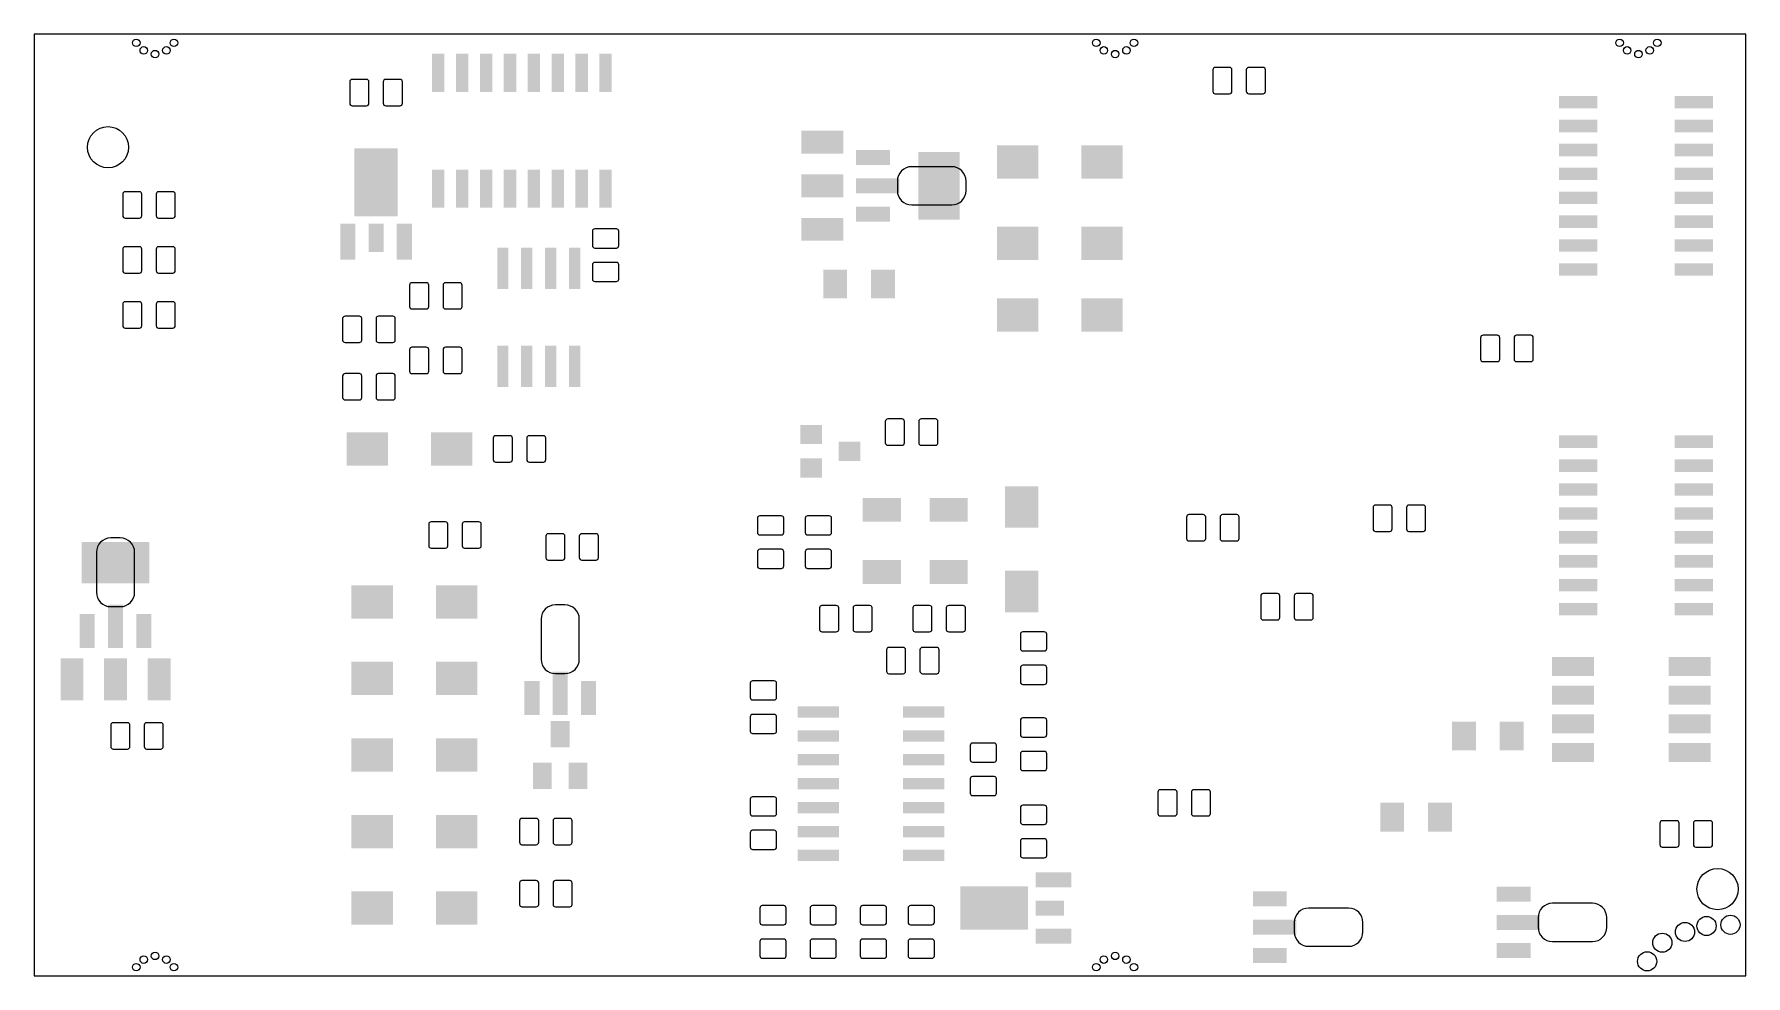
# Model space of a CAD drawing. Extents: x 5.1 to 96, y 2.5 to 52.5.
import ezdxf

# ---------------------------------------------------------------- set-up
doc = ezdxf.new("R2010")
doc.units = 0
doc.layers.add('20', color=7, linetype='CONTINUOUS')
doc.layers.add('32', color=253, linetype='CONTINUOUS')

# ---------------------------------------------------------------- blocks, each defined once
blk = doc.blocks.new('RECT162560X223520R25')
blk.add_lwpolyline([(0.508, -0.5715), (0.508, 0.5715, 0.4142), (0.381, 0.6985), (-0.381, 0.6985, 0.4142), (-0.508, 0.5715), (-0.508, -0.5715, 0.4142), (-0.381, -0.6985), (0.381, -0.6985, 0.4142)], format="xyb", close=True)
blk = doc.blocks.new('RECT')
blk.add_solid([(-0.5, -0.5), (0.5, -0.5), (-0.5, 0.5), (0.5, 0.5)])
blk = doc.blocks.new('RECT325120X584000R75')
blk.add_lwpolyline([(1.016, -1.063), (1.016, 1.063, 0.4142), (0.254, 1.825), (-0.254, 1.825, 0.4142), (-1.016, 1.063), (-1.016, -1.063, 0.4142), (-0.254, -1.825), (0.254, -1.825, 0.4142)], format="xyb", close=True)

msp = doc.modelspace()

# ---------------------------------------------------------------- linework, layer by layer
at = {"layer": '20'}
for p, q in [((96, 52.5), (5.08, 52.5)), ((5.08, 52.5), (5.08, 2.5)), ((96, 2.5), (96, 52.5)), ((5.08, 2.5), (96, 2.5))]:
    msp.add_line(p, q, dxfattribs=at)
for centre, radius in [((10.5, 52.044), 0.2), ((10.9, 51.644), 0.2), ((12.1, 51.644), 0.2), ((12.5, 52.044), 0.2), ((61.5, 52.044), 0.2), ((61.9, 51.644), 0.2), ((63.1, 51.644), 0.2), ((63.5, 52.044), 0.2), ((89.3, 52.044), 0.2), ((89.7, 51.644), 0.2), ((90.9, 51.644), 0.2), ((91.3, 52.044), 0.2), ((11.5, 51.444), 0.2), ((62.5, 51.444), 0.2), ((90.3, 51.444), 0.2), ((9, 46.5), 1.0922), ((94.5, 7.1), 1.0922), ((93.9165, 5.1435), 0.508), ((95.1865, 5.207), 0.508), ((91.567, 4.2545), 0.508), ((92.7735, 4.826), 0.508), ((11.5, 3.556), 0.2), ((62.5, 3.556), 0.2), ((90.7605, 3.2655), 0.508), ((10.5, 2.956), 0.2), ((10.9, 3.356), 0.2), ((12.1, 3.356), 0.2), ((12.5, 2.956), 0.2), ((61.5, 2.956), 0.2), ((61.9, 3.356), 0.2), ((63.1, 3.356), 0.2), ((63.5, 2.956), 0.2)]:
    msp.add_circle(centre, radius, dxfattribs=at)

# ---------------------------------------------------------------- block references
at = {"layer": '32'}
for p, xscale, yscale in [((26.543, 50.4444), 0.6604, 2.032), ((27.813, 50.4444), 0.6604, 2.032), ((29.083, 50.4444), 0.6604, 2.032), ((30.353, 50.4444), 0.6604, 2.032), ((31.623, 50.4444), 0.6604, 2.032), ((32.893, 50.4444), 0.6604, 2.032), ((34.163, 50.4444), 0.6604, 2.032), ((35.433, 50.4444), 0.6604, 2.032), ((26.543, 44.2976), 0.6604, 2.032), ((27.813, 44.2976), 0.6604, 2.032), ((29.083, 44.2976), 0.6604, 2.032), ((30.353, 44.2976), 0.6604, 2.032), ((31.623, 44.2976), 0.6604, 2.032), ((32.893, 44.2976), 0.6604, 2.032), ((34.163, 44.2976), 0.6604, 2.032), ((35.433, 44.2976), 0.6604, 2.032), ((29.972, 40.065), 0.6, 2.2), ((31.242, 40.065), 0.6, 2.2), ((32.512, 40.065), 0.6, 2.2), ((33.782, 40.065), 0.6, 2.2), ((47.625, 39.243), 1.27, 1.524), ((50.165, 39.243), 1.27, 1.524), ((29.972, 34.865), 0.6, 2.2), ((31.242, 34.865), 0.6, 2.2), ((32.512, 34.865), 0.6, 2.2), ((33.782, 34.865), 0.6, 2.2), ((57.531, 27.388), 1.77, 2.2), ((57.531, 22.904), 1.77, 2.2), ((81.026, 15.24), 1.27, 1.524), ((83.566, 15.24), 1.27, 1.524), ((77.216, 10.922), 1.27, 1.524), ((79.756, 10.922), 1.27, 1.524)]:
    msp.add_blockref('RECT', p, dxfattribs=dict(at, xscale=xscale, yscale=yscale))
for name, p, rotation in [('RECT162560X223520R25', (22.352, 49.403), 180), ('RECT162560X223520R25', (24.13, 49.403), 180), ('RECT162560X223520R25', (68.199, 50.038), 180), ('RECT162560X223520R25', (69.977, 50.038), 180), ('RECT325120X584000R75', (52.756, 44.45), 90), ('RECT162560X223520R25', (10.287, 43.434), 180), ('RECT162560X223520R25', (12.065, 43.434), 180), ('RECT162560X223520R25', (35.433, 41.656), 270), ('RECT162560X223520R25', (10.287, 40.513), 180), ('RECT162560X223520R25', (12.065, 40.513), 180), ('RECT162560X223520R25', (35.433, 39.878), 270), ('RECT162560X223520R25', (10.287, 37.592), 180), ('RECT162560X223520R25', (12.065, 37.592), 180), ('RECT162560X223520R25', (25.527, 35.179), 180), ('RECT162560X223520R25', (27.305, 35.179), 180), ('RECT162560X223520R25', (21.971, 33.782), 180), ('RECT162560X223520R25', (23.749, 33.782), 180), ('RECT162560X223520R25', (50.8, 31.369), 180), ('RECT162560X223520R25', (52.578, 31.369), 180), ('RECT162560X223520R25', (44.196, 26.416), 270), ('RECT162560X223520R25', (46.736, 26.416), 270), ('RECT325120X584000R75', (9.398, 23.927), 180), ('RECT162560X223520R25', (32.766, 25.273), 180), ('RECT162560X223520R25', (34.544, 25.273), 180), ('RECT162560X223520R25', (44.196, 24.638), 270), ('RECT162560X223520R25', (46.736, 24.638), 270), ('RECT162560X223520R25', (70.739, 22.098), 180), ('RECT162560X223520R25', (72.517, 22.098), 180), ('RECT325120X584000R75', (33.02, 20.371), 180), ('RECT162560X223520R25', (58.166, 20.2565), 270), ('RECT162560X223520R25', (58.166, 18.4785), 270), ('RECT162560X223520R25', (43.815, 17.653), 270), ('RECT162560X223520R25', (43.815, 15.875), 270), ('RECT162560X223520R25', (58.166, 15.6845), 90), ('RECT162560X223520R25', (55.499, 14.351), 90), ('RECT162560X223520R25', (58.166, 13.9065), 90), ('RECT162560X223520R25', (55.499, 12.573), 90), ('RECT162560X223520R25', (43.815, 11.4935), 90), ('RECT162560X223520R25', (58.166, 11.049), 270), ('RECT162560X223520R25', (31.369, 10.16), 180), ('RECT162560X223520R25', (33.147, 10.16), 180), ('RECT162560X223520R25', (43.815, 9.7155), 90), ('RECT162560X223520R25', (58.166, 9.271), 270), ('RECT162560X223520R25', (31.369, 6.858), 180), ('RECT162560X223520R25', (33.147, 6.858), 180), ('RECT162560X223520R25', (44.323, 5.715), 90), ('RECT162560X223520R25', (46.99, 5.715), 270), ('RECT162560X223520R25', (49.657, 5.715), 270), ('RECT162560X223520R25', (52.197, 5.715), 270), ('RECT325120X584000R75', (73.838, 5.08), 90), ('RECT325120X584000R75', (86.792, 5.334), 90), ('RECT162560X223520R25', (44.323, 3.937), 90), ('RECT162560X223520R25', (46.99, 3.937), 270), ('RECT162560X223520R25', (49.657, 3.937), 270), ('RECT162560X223520R25', (52.197, 3.937), 270)]:
    msp.add_blockref(name, p, dxfattribs=dict(at, rotation=rotation))
for p, xscale, yscale, rotation in [((87.0966, 48.895), 0.6604, 2.032, 270), ((93.2434, 48.895), 0.6604, 2.032, 270), ((46.9392, 46.7614), 1.2192, 2.2352, 90), ((87.0966, 47.625), 0.6604, 2.032, 270), ((93.2434, 47.625), 0.6604, 2.032, 270), ((23.241, 44.634), 2.3, 3.6, 180), ((57.321, 45.72), 1.77, 2.2, 270), ((61.805, 45.72), 1.77, 2.2, 270), ((87.0966, 46.355), 0.6604, 2.032, 270), ((93.2434, 46.355), 0.6604, 2.032, 270), ((49.635, 45.949), 0.8, 1.8, 90), ((53.137, 44.45), 3.6, 2.2, 90), ((46.9392, 44.45), 1.2192, 2.2352, 90), ((49.889, 44.45), 0.8, 2.3, 90), ((87.0966, 45.085), 0.6604, 2.032, 270), ((93.2434, 45.085), 0.6604, 2.032, 270), ((87.0966, 43.815), 0.6604, 2.032, 270), ((93.2434, 43.815), 0.6604, 2.032, 270), ((46.9392, 42.1386), 1.2192, 2.2352, 90), ((49.635, 42.951), 0.8, 1.8, 90), ((87.0966, 42.545), 0.6604, 2.032, 270), ((93.2434, 42.545), 0.6604, 2.032, 270), ((21.741, 41.484), 0.8, 1.9, 180), ((23.241, 41.684), 0.8, 1.5, 180), ((24.741, 41.484), 0.8, 1.9, 180), ((57.321, 41.402), 1.77, 2.2, 270), ((61.805, 41.402), 1.77, 2.2, 270), ((87.0966, 41.275), 0.6604, 2.032, 270), ((93.2434, 41.275), 0.6604, 2.032, 270), ((87.0966, 40.005), 0.6604, 2.032, 270), ((93.2434, 40.005), 0.6604, 2.032, 270), ((57.321, 37.592), 1.77, 2.2, 270), ((61.805, 37.592), 1.77, 2.2, 270), ((22.777, 30.48), 1.77, 2.2, 90), ((27.261, 30.48), 1.77, 2.2, 90), ((46.355, 31.242), 1.016, 1.143, 90), ((87.0966, 30.861), 0.6604, 2.032, 270), ((93.2434, 30.861), 0.6604, 2.032, 270), ((48.387, 30.353), 1.016, 1.143, 90), ((46.355, 29.464), 1.016, 1.143, 270), ((87.0966, 29.591), 0.6604, 2.032, 270), ((93.2434, 29.591), 0.6604, 2.032, 270), ((87.0966, 28.321), 0.6604, 2.032, 270), ((93.2434, 28.321), 0.6604, 2.032, 270), ((50.1015, 27.2415), 1.27, 2.032, 90), ((53.6575, 27.2415), 1.27, 2.032, 90), ((87.0966, 27.051), 0.6604, 2.032, 270), ((93.2434, 27.051), 0.6604, 2.032, 270), ((9.398, 24.435), 3.6, 2.2, 180), ((87.0966, 25.781), 0.6604, 2.032, 270), ((93.2434, 25.781), 0.6604, 2.032, 270), ((50.1015, 23.9395), 1.27, 2.032, 90), ((53.6575, 23.9395), 1.27, 2.032, 90), ((87.0966, 24.511), 0.6604, 2.032, 270), ((93.2434, 24.511), 0.6604, 2.032, 270), ((23.031, 22.352), 1.77, 2.2, 90), ((27.515, 22.352), 1.77, 2.2, 90), ((87.0966, 23.241), 0.6604, 2.032, 270), ((93.2434, 23.241), 0.6604, 2.032, 270), ((9.398, 21.06), 0.8, 2.3, 180), ((87.0966, 21.971), 0.6604, 2.032, 270), ((93.2434, 21.971), 0.6604, 2.032, 270), ((7.899, 20.806), 0.8, 1.8, 180), ((10.897, 20.806), 0.8, 1.8, 180), ((7.0866, 18.2372), 1.2192, 2.2352, 180), ((9.398, 18.2372), 1.2192, 2.2352, 180), ((11.7094, 18.2372), 1.2192, 2.2352, 180), ((23.031, 18.288), 1.77, 2.2, 90), ((27.515, 18.288), 1.77, 2.2, 90), ((86.8172, 18.923), 1.016, 2.2352, 90), ((93.0148, 18.923), 1.016, 2.2352, 90), ((33.02, 17.504), 0.8, 2.3, 180), ((31.521, 17.25), 0.8, 1.8, 180), ((34.519, 17.25), 0.8, 1.8, 180), ((86.8172, 17.399), 1.016, 2.2352, 90), ((93.0148, 17.399), 1.016, 2.2352, 90), ((46.73, 16.51), 0.6, 2.2, 270), ((52.33, 16.51), 0.6, 2.2, 270), ((86.8172, 15.875), 1.016, 2.2352, 90), ((93.0148, 15.875), 1.016, 2.2352, 90), ((46.73, 15.24), 0.6, 2.2, 270), ((52.33, 15.24), 0.6, 2.2, 270), ((23.031, 14.224), 1.77, 2.2, 90), ((27.515, 14.224), 1.77, 2.2, 90), ((86.8172, 14.351), 1.016, 2.2352, 90), ((93.0148, 14.351), 1.016, 2.2352, 90), ((46.73, 13.97), 0.6, 2.2, 270), ((52.33, 13.97), 0.6, 2.2, 270), ((46.73, 12.7), 0.6, 2.2, 270), ((52.33, 12.7), 0.6, 2.2, 270), ((23.031, 10.16), 1.77, 2.2, 90), ((27.515, 10.16), 1.77, 2.2, 90), ((46.73, 11.43), 0.6, 2.2, 270), ((52.33, 11.43), 0.6, 2.2, 270), ((46.73, 10.16), 0.6, 2.2, 270), ((52.33, 10.16), 0.6, 2.2, 270), ((46.73, 8.89), 0.6, 2.2, 270), ((52.33, 8.89), 0.6, 2.2, 270), ((59.227, 7.596), 0.8, 1.9, 270), ((23.031, 6.096), 1.77, 2.2, 90), ((27.515, 6.096), 1.77, 2.2, 90), ((56.077, 6.096), 2.3, 3.6, 270), ((59.027, 6.096), 0.8, 1.5, 270), ((70.717, 6.579), 0.8, 1.8, 90), ((83.671, 6.833), 0.8, 1.8, 90), ((70.971, 5.08), 0.8, 2.3, 90), ((83.925, 5.334), 0.8, 2.3, 90), ((59.227, 4.596), 0.8, 1.9, 270), ((70.717, 3.581), 0.8, 1.8, 90), ((83.671, 3.835), 0.8, 1.8, 90)]:
    msp.add_blockref('RECT', p, dxfattribs=dict(at, xscale=xscale, yscale=yscale, rotation=rotation))
for p in [(25.527, 38.608), (27.305, 38.608), (21.971, 36.83), (23.749, 36.83), (82.423, 35.814), (84.201, 35.814), (29.972, 30.48), (31.75, 30.48), (76.708, 26.797), (78.486, 26.797), (26.543, 25.908), (28.321, 25.908), (66.802, 26.289), (68.58, 26.289), (47.3075, 21.463), (49.0855, 21.463), (52.2605, 21.463), (54.0385, 21.463), (50.8635, 19.2405), (52.6415, 19.2405), (9.652, 15.24), (11.43, 15.24), (65.278, 11.684), (67.056, 11.684), (91.948, 10.033), (93.726, 10.033)]:
    msp.add_blockref('RECT162560X223520R25', p, dxfattribs=at)
at = {"layer": '32', "yscale": 1.4, "rotation": 180}
for p in [(33.02, 15.324), (32.07, 13.124), (33.97, 13.124)]:
    msp.add_blockref('RECT', p, dxfattribs=at)

doc.saveas('drawing.dxf')
